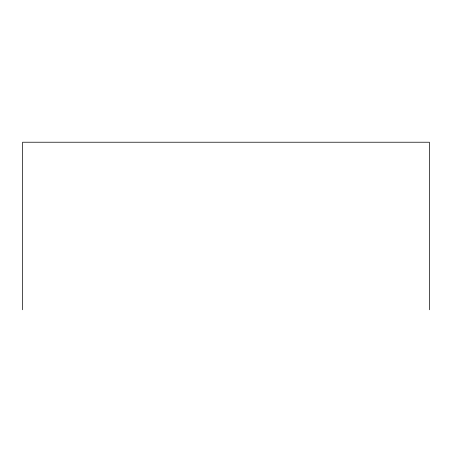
<?xml version="1.0" encoding="UTF-8"?>
<svg xmlns="http://www.w3.org/2000/svg" width="452" height="452" viewBox="0 0 452 452"><rect width="100%" height="100%" fill="white"/><g stroke="black" fill="none" stroke-linecap="round" stroke-linejoin="round"><path stroke-width="0.68" d="M429.4 309.773L429.4 142.227L22.6 142.227L22.6 309.773"/></g></svg>
